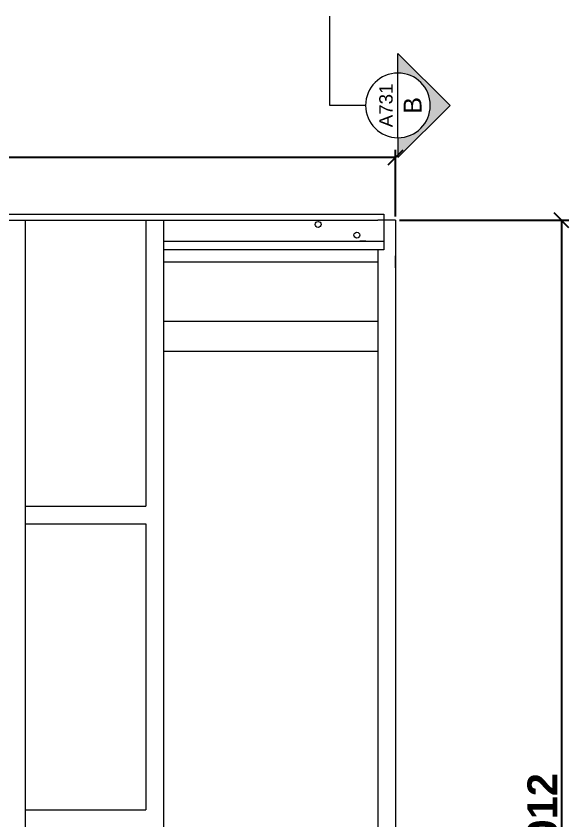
# Paper-space layout 'A730' of a CAD drawing. Header units: centimetres. Extents: x -398 to 580, y 3 to 433.
# Drawn here: x 333.6 to 426.4, y 135.2 to 270.2 of the extents above; entities that cross this region are included whole.
import ezdxf
from ezdxf.enums import TextEntityAlignment as Align

# ---------------------------------------------------------------- set-up
doc = ezdxf.new("R2010")
doc.units = ezdxf.units.CM
for name, color, linetype, lineweight in [('A-ANNO-DIMS', 1, 'Continuous', 18), ('A-ANNO-SYMB', 3, 'Continuous', 18), ('A-ELEV-MBE', 8, 'Continuous', 9)]:
    doc.layers.add(name, color=color, linetype=linetype, lineweight=lineweight)
doc.styles.add('ARIAL', font='arial.ttf')
doc.styles.add('ARIAL-BOLD', font='arialbd.ttf')
doc.dimstyles.new('ISO-25', dxfattribs={"dimtxt": 5, "dimasz": 2.5, "dimexe": 1.25, "dimexo": 0.625, "dimtad": 1, "dimlfac": 10, "dimtxsty": 'ARIAL-BOLD', "dimblk": 'OBLIQUE', "dimcen": 2.5, "dimclrt": 256, "dimadec": 0, "dimazin": 0, "dimtfac": 1, "dimtmove": 0, "dimatfit": 3, "dimfxl": 1, "dimarcsym": 0})

# ---------------------------------------------------------------- blocks, each defined once
blk = doc.blocks.new('SYMBOL')
at = {"layer": 'A-ANNO-SYMB', "linetype": 'Continuous', "lineweight": 20}
h = blk.add_hatch(color=256, dxfattribs=at)
h.dxf.hatch_style = 1
h.paths.add_polyline_path([(11.2063, 4.9481), (11.316, 4.9481, -1), (11.678, 4.9481), (11.7877, 4.9481), (11.497, 5.2405)])
at = {"linetype": 'Continuous', "lineweight": 20}
blk.add_line((11.316, 4.9481), (11.678, 4.9481), dxfattribs=at)
at = {"layer": 'A-ANNO-SYMB', "linetype": 'Continuous', "lineweight": 20}
for p, q in [((11.2063, 4.9481), (11.497, 5.2405)), ((11.7877, 4.9481), (11.497, 5.2405)), ((11.316, 4.9481), (11.2063, 4.9481)), ((11.678, 4.9481), (11.7877, 4.9481))]:
    blk.add_line(p, q, dxfattribs=at)
blk.add_circle((11.497, 4.9481), 0.181, dxfattribs=at)
for tag, p in [('TAVOLA', (11.497, 5.08)), ('SEZIONE', (11.497, 4.9181))]:
    blk.add_attdef(tag, text='', height=0.1, dxfattribs=at).set_placement(p, align=Align.TOP_CENTER)
blk = doc.blocks.new('_Oblique')
at = {"color": 0, "linetype": 'ByBlock', "lineweight": -2}
blk.add_line((-0.5, -0.5), (0.5, 0.5), dxfattribs=at)
blk = doc.blocks.new('*D28')
at = {"layer": 'A-ANNO-DIMS', "color": 0, "lineweight": -2, "transparency": 16777216}
for p, q in [((397.91, 235.94), (426.37, 235.94)), ((425.12, 235.94), (425.12, 34.74)), ((397.91, 34.74), (426.37, 34.74))]:
    blk.add_line(p, q, dxfattribs=at)
at = {"layer": 'Defpoints', "color": 0, "transparency": 16777216}
for p in [(397.28, 235.94), (397.28, 34.74), (425.12, 34.74)]:
    blk.add_point(p, dxfattribs=at)
at = {"layer": 'A-ANNO-DIMS', "color": 0, "lineweight": -2, "transparency": 16777216, "xscale": 2.5, "yscale": 2.5, "zscale": 2.5}
for p, rotation in [((425.12, 235.94), 90), ((425.12, 34.74), 270)]:
    blk.add_blockref('_Oblique', p, dxfattribs=dict(at, rotation=rotation))
at = {"layer": 'A-ANNO-DIMS', "transparency": 16777216, "insert": (421.94, 135.34), "char_height": 5, "attachment_point": 5, "rotation": 90, "style": 'ARIAL-BOLD'}
blk.add_mtext('2012', dxfattribs=at)
blk = doc.blocks.new('*D29')
at = {"layer": 'A-ANNO-DIMS', "color": 0, "lineweight": -2, "transparency": 16777216}
for p, q in [((197.28, 236.57), (197.28, 247.76)), ((397.28, 236.57), (397.28, 247.76)), ((197.28, 246.51), (397.28, 246.51))]:
    blk.add_line(p, q, dxfattribs=at)
at = {"layer": 'Defpoints', "color": 0, "transparency": 16777216}
for p in [(397.28, 246.51), (197.28, 235.94), (397.28, 235.94)]:
    blk.add_point(p, dxfattribs=at)
at = {"layer": 'A-ANNO-DIMS', "color": 0, "lineweight": -2, "transparency": 16777216, "xscale": 2.5, "yscale": 2.5, "zscale": 2.5, "rotation": 180}
blk.add_blockref('_Oblique', (197.28, 246.51), dxfattribs=at)
at = {"layer": 'A-ANNO-DIMS', "color": 0, "lineweight": -2, "transparency": 16777216, "xscale": 2.5, "yscale": 2.5, "zscale": 2.5}
blk.add_blockref('_Oblique', (397.28, 246.51), dxfattribs=at)
at = {"layer": 'A-ANNO-DIMS', "transparency": 16777216, "insert": (297.28, 249.68), "char_height": 5, "attachment_point": 5, "style": 'ARIAL-BOLD'}
blk.add_mtext('2000', dxfattribs=at)

psp = doc.layouts.new('A730')

# ---------------------------------------------------------------- linework, layer by layer
at = {"layer": 'A-ANNO-SYMB'}
for p, q in [((386.2348, 255.2289), (386.2348, 270.2289)), ((392.2348, 255.2289), (386.2348, 255.2289))]:
    psp.add_line(p, q, dxfattribs=at)
at = {"layer": 'A-ELEV-MBE'}
for p, q in [((199.2702, 236.9434), (395.2702, 236.9434)), ((395.2702, 236.9434), (395.2702, 230.9856)), ((197.2822, 235.9434), (394.2702, 235.9434)), ((335.0563, 235.9434), (335.0563, 86.0948)), ((355.3133, 235.9434), (355.3133, 187.9434)), ((358.3133, 235.9434), (358.3133, 34.9434)), ((397.2822, 235.9434), (394.2822, 235.9434)), ((397.2822, 235.9434), (397.2822, 34.7434)), ((358.3133, 232.4434), (395.2702, 232.4434)), ((392.2702, 232.4434), (391.2702, 232.4434)), ((395.2702, 230.9856), (358.3133, 230.9856)), ((394.2702, 230.9856), (394.2702, 123.7013)), ((397.2702, 227.9434), (397.2702, 229.9434)), ((358.3133, 228.9434), (394.2702, 228.9434)), ((358.3133, 218.9856), (394.2702, 218.9856)), ((358.3133, 213.9856), (394.2702, 213.9856)), ((335.0563, 187.9434), (355.3133, 187.9434)), ((335.0563, 184.9434), (355.3133, 184.9434)), ((355.3133, 184.9434), (355.3133, 181.9238)), ((355.3133, 181.9238), (355.3133, 136.9434)), ((335.0563, 136.9434), (355.3133, 136.9434))]:
    psp.add_line(p, q, dxfattribs=at)
for centre in [(384.2702, 235.2434), (390.7702, 233.4434)]:
    psp.add_circle(centre, 0.5, dxfattribs=at)

# ---------------------------------------------------------------- block references
at = {"layer": 'A-ANNO-SYMB', "linetype": 'Continuous', "lineweight": 20}
ref = psp.add_blockref('SYMBOL', (249.2216, -89.6814), dxfattribs=dict(at, xscale=-30, yscale=30, zscale=30, rotation=270))
ref.add_attrib('SEZIONE', 'B', dxfattribs={"layer": '0', "linetype": 'Continuous', "lineweight": 20, "height": 3, "rotation": 90, "style": 'ARIAL'}).set_placement((398.6212, 255.2289), align=Align.TOP_CENTER)
ref.add_attrib('TAVOLA', 'A731', dxfattribs={"layer": '0', "linetype": 'Continuous', "lineweight": 20, "height": 2.25, "rotation": 90, "style": 'ARIAL'}).set_placement((394.5245, 255.2289), align=Align.TOP_CENTER)

# ---------------------------------------------------------------- dimensions: what is measured, and where the dimension line sits
at = {"layer": 'A-ANNO-DIMS'}
dim = psp.add_linear_dim(base=(397.2822, 246.5066), p1=(197.2822, 235.9434), p2=(397.2822, 235.9434), dimstyle='ISO-25', dxfattribs=at)
dim.commit()
dim.dimension.update_dxf_attribs({"geometry": '*D29', "text_midpoint": (297.2822, 249.6845)})
dim = psp.add_linear_dim(base=(425.1204, 34.7434), p1=(397.2822, 235.9434), p2=(397.2822, 34.7434), angle=90, dimstyle='ISO-25', dxfattribs=at)
dim.commit()
dim.dimension.update_dxf_attribs({"geometry": '*D28', "text_midpoint": (421.9425, 135.3434)})

doc.saveas('drawing.dxf')
